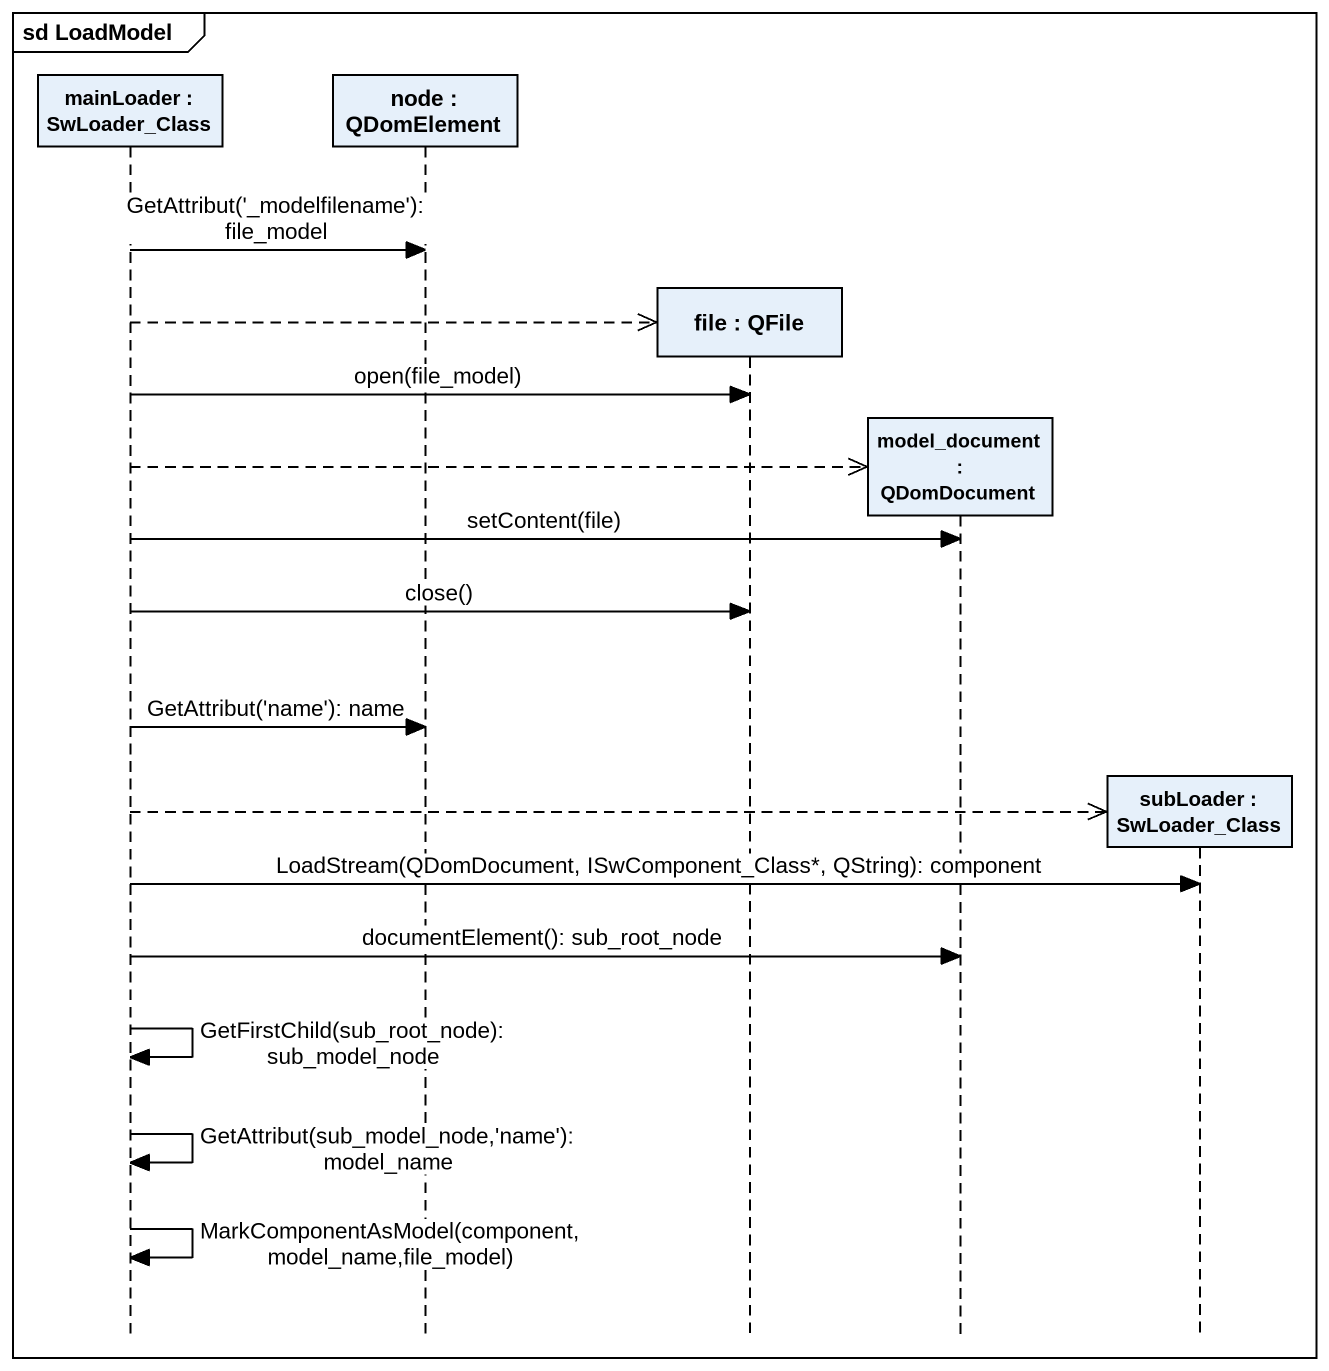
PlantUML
@startuml
mainframe sd LoadModel
hide footbox
participant "mainLoader : SwLoader_Class" as mainLoader
participant "node : QDomElement" as node_
participant "file : QFile" as file_
participant "model_document : QDomDocument" as model_document
participant "subLoader : SwLoader_Class" as subLoader

mainLoader -> node_ : GetAttribut('_modelfilename'): file_model
mainLoader -->> file_ **
mainLoader -> file_ : open(file_model)
mainLoader -->> model_document **
mainLoader -> model_document : setContent(file)
mainLoader -> file_ : close()
mainLoader -> node_ : GetAttribut('name'): name
mainLoader -->> subLoader **
mainLoader -> subLoader : LoadStream(QDomDocument, ISwComponent_Class*, QString): component
mainLoader -> model_document : documentElement(): sub_root_node
mainLoader -> mainLoader : GetFirstChild(sub_root_node): sub_model_node
mainLoader -> mainLoader : GetAttribut(sub_model_node,'name'): model_name
mainLoader -> mainLoader : MarkComponentAsModel(component,model_name,file_model)
@enduml
